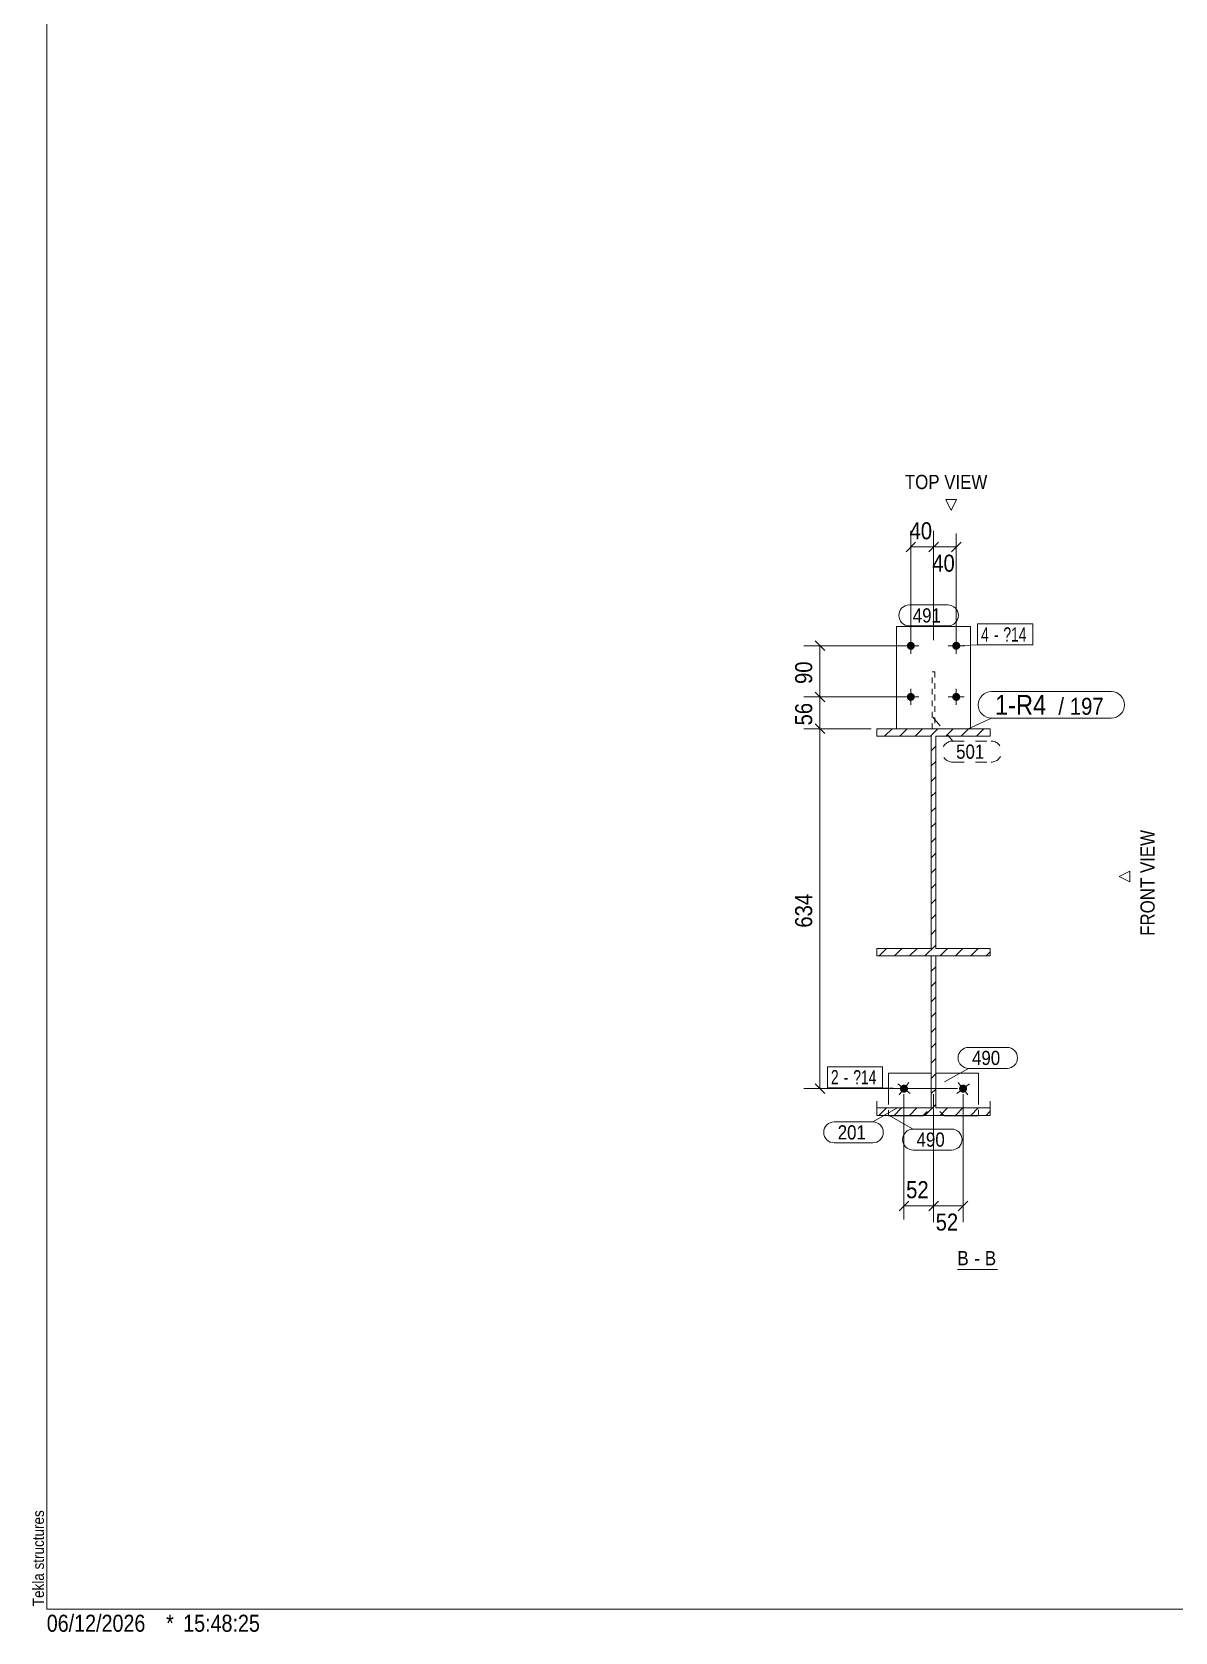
# Model space of a CAD drawing. Header units: millimetres. Extents: x 2 to 1174, y 1 to 825.
# Drawn here: x 2.4 to 203.5, y 1 to 282.6 of the extents above; entities that cross this region are included whole.
import ezdxf

# ---------------------------------------------------------------- set-up
doc = ezdxf.new("R2010")
doc.units = ezdxf.units.MM
for name, pattern in [('XKITLINE00', [0]), ('XKITLINE01', [4, 1, -1, 1, -1]), ('XKITLINE02', [4, 2, -2])]:
    doc.linetypes.add(name, pattern=pattern)
for name, color, linetype, lineweight in [('Bolt', 3, 'Continuous', 0), ('BoltMark', 7, 'Continuous', 0), ('Dimensions', 7, 'Continuous', 0), ('DrawingSheet', 5, 'Continuous', 0), ('OtherObjectType', 7, 'Continuous', 0), ('Part', 2, 'Continuous', 0), ('PartMark', 7, 'Continuous', 0)]:
    doc.layers.add(name, color=color, linetype=linetype, lineweight=lineweight)
doc.styles.add('ARIAL', font='ARIAL.TTF')
doc.styles.add('ARIAL_NARROW', font='ARIALN.TTF')

# ---------------------------------------------------------------- blocks, each defined once
blk = doc.blocks.new('*A8')
at = {"layer": 'Part', "color": 7, "linetype": 'XKITLINE00', "lineweight": 0}
for p, q in [((152.45, 158.68), (153.75, 159.98)), ((155.14, 158.68), (156.44, 159.98)), ((157.84, 158.68), (159.14, 159.98)), ((160.53, 158.68), (161.83, 159.98)), ((163.22, 158.68), (164.52, 159.98)), ((165.92, 158.68), (167.22, 159.98)), ((168.61, 158.68), (169.91, 159.98)), ((160.65, 156.11), (161.45, 156.91)), ((160.65, 153.42), (161.45, 154.22)), ((160.65, 150.72), (161.45, 151.52)), ((160.65, 148.03), (161.45, 148.83)), ((160.65, 145.34), (161.45, 146.14)), ((160.65, 142.64), (161.45, 143.44)), ((160.65, 139.95), (161.45, 140.75)), ((160.65, 137.25), (161.45, 138.05)), ((160.65, 134.56), (161.45, 135.36)), ((160.65, 131.87), (161.45, 132.67)), ((160.65, 129.17), (161.45, 129.97)), ((160.65, 126.48), (161.45, 127.28)), ((160.65, 123.78), (161.45, 124.58)), ((151.47, 119.98), (152.77, 121.28)), ((154.16, 119.98), (155.46, 121.28)), ((156.85, 119.98), (158.15, 121.28)), ((159.55, 119.98), (161.45, 121.89)), ((162.24, 119.98), (163.54, 121.28)), ((164.94, 119.98), (166.24, 121.28)), ((167.63, 119.98), (168.93, 121.28)), ((170.32, 119.98), (171.05, 120.71))]:
    blk.add_line(p, q, dxfattribs=at)
blk = doc.blocks.new('*A9')
at = {"layer": 'Part', "color": 7, "linetype": 'XKITLINE00', "lineweight": 0}
for p, q in [((160.65, 119.98), (160.65, 119.98)), ((160.65, 119.98), (160.65, 119.98)), ((160.65, 117.29), (161.45, 118.09)), ((160.65, 114.6), (161.45, 115.4)), ((160.65, 111.9), (161.45, 112.7)), ((160.65, 109.21), (161.45, 110.01)), ((160.65, 106.51), (161.45, 107.31)), ((160.65, 103.82), (161.45, 104.62)), ((160.65, 101.12), (161.45, 101.92)), ((160.65, 98.43), (161.45, 99.23)), ((160.65, 95.74), (161.45, 96.54)), ((151.44, 91.91), (152.75, 93.22)), ((154.13, 91.91), (155.44, 93.22)), ((156.83, 91.91), (158.14, 93.22)), ((159.52, 91.91), (161.45, 93.84)), ((162.22, 91.91), (163.52, 93.22)), ((164.91, 91.91), (166.22, 93.22)), ((167.6, 91.91), (168.91, 93.22)), ((170.3, 91.91), (171.05, 92.67))]:
    blk.add_line(p, q, dxfattribs=at)
blk = doc.blocks.new('*A187')
at = {"layer": 'Bolt'}
blk.add_hatch(color=3, dxfattribs=at).paths.add_polyline_path([(165.85, 97.19), (165.88, 97.21), (165.91, 97.23), (165.94, 97.24), (165.97, 97.26), (166, 97.27), (166.04, 97.28), (166.07, 97.29), (166.1, 97.3), (166.14, 97.31), (166.17, 97.31), (166.2, 97.32), (166.24, 97.32), (166.27, 97.32), (166.31, 97.32), (166.34, 97.31), (166.38, 97.31), (166.41, 97.3), (166.44, 97.29), (166.48, 97.28), (166.51, 97.27), (166.54, 97.26), (166.57, 97.24), (166.6, 97.23), (166.63, 97.21), (166.66, 97.19), (166.69, 97.17), (166.71, 97.15), (166.74, 97.12), (166.76, 97.1), (166.79, 97.07), (166.81, 97.05), (166.83, 97.02), (166.85, 96.99), (166.86, 96.96), (166.88, 96.93), (166.9, 96.9), (166.91, 96.87), (166.92, 96.84), (166.93, 96.8), (166.94, 96.77), (166.94, 96.74), (166.95, 96.7), (166.95, 96.67), (166.95, 96.63), (166.95, 96.6), (166.95, 96.56), (166.95, 96.53), (166.94, 96.5), (166.94, 96.46), (166.93, 96.43), (166.92, 96.4), (166.91, 96.36), (166.89, 96.33), (166.88, 96.3), (166.86, 96.27), (166.85, 96.24), (166.83, 96.21), (166.81, 96.19), (166.78, 96.16), (166.76, 96.13), (166.74, 96.11), (166.71, 96.09), (166.68, 96.06), (166.66, 96.04), (166.63, 96.03), (166.6, 96.01), (166.57, 95.99), (166.54, 95.98), (166.51, 95.96), (166.47, 95.95), (166.44, 95.94), (166.41, 95.93), (166.37, 95.93), (166.34, 95.92), (166.3, 95.92), (166.27, 95.92), (166.24, 95.92), (166.2, 95.92), (166.17, 95.92), (166.13, 95.93), (166.1, 95.93), (166.07, 95.94), (166.03, 95.95), (166, 95.96), (165.97, 95.98), (165.94, 95.99), (165.91, 96.01), (165.88, 96.03), (165.85, 96.05), (165.82, 96.07), (165.8, 96.09), (165.77, 96.11), (165.75, 96.14), (165.72, 96.16), (165.7, 96.19), (165.68, 96.22), (165.66, 96.24), (165.64, 96.27), (165.63, 96.3), (165.61, 96.33), (165.6, 96.37), (165.59, 96.4), (165.58, 96.43), (165.57, 96.47), (165.56, 96.5), (165.56, 96.53), (165.56, 96.57), (165.55, 96.6), (165.55, 96.64), (165.56, 96.67), (165.56, 96.7), (165.57, 96.74), (165.57, 96.77), (165.58, 96.81), (165.59, 96.84), (165.6, 96.87), (165.62, 96.9), (165.63, 96.93), (165.65, 96.96), (165.66, 96.99), (165.68, 97.02), (165.7, 97.05), (165.73, 97.08), (165.75, 97.1), (165.77, 97.13), (165.8, 97.15), (165.82, 97.17)], flags=17)
at = {"layer": 'Bolt', "color": 3, "linetype": 'XKITLINE00', "lineweight": 0}
for p, q in [((165.15, 95.76), (167.36, 97.48)), ((165.4, 97.72), (167.11, 95.51))]:
    blk.add_line(p, q, dxfattribs=at)
blk = doc.blocks.new('*A188')
at = {"layer": 'Bolt'}
blk.add_hatch(color=3, dxfattribs=at).paths.add_polyline_path([(155.4, 96.09), (155.37, 96.11), (155.35, 96.13), (155.33, 96.16), (155.3, 96.19), (155.28, 96.21), (155.26, 96.24), (155.25, 96.27), (155.23, 96.3), (155.22, 96.33), (155.2, 96.36), (155.19, 96.4), (155.18, 96.43), (155.17, 96.46), (155.17, 96.5), (155.16, 96.53), (155.16, 96.56), (155.15, 96.6), (155.15, 96.63), (155.16, 96.67), (155.16, 96.7), (155.16, 96.74), (155.17, 96.77), (155.18, 96.8), (155.19, 96.84), (155.2, 96.87), (155.21, 96.9), (155.23, 96.93), (155.24, 96.96), (155.26, 96.99), (155.28, 97.02), (155.3, 97.05), (155.32, 97.07), (155.35, 97.1), (155.37, 97.12), (155.4, 97.15), (155.42, 97.17), (155.45, 97.19), (155.48, 97.21), (155.51, 97.23), (155.54, 97.24), (155.57, 97.26), (155.6, 97.27), (155.63, 97.28), (155.67, 97.29), (155.7, 97.3), (155.73, 97.31), (155.77, 97.31), (155.8, 97.32), (155.84, 97.32), (155.87, 97.32), (155.9, 97.32), (155.94, 97.31), (155.97, 97.31), (156.01, 97.3), (156.04, 97.29), (156.07, 97.28), (156.11, 97.27), (156.14, 97.26), (156.17, 97.24), (156.2, 97.23), (156.23, 97.21), (156.26, 97.19), (156.28, 97.17), (156.31, 97.15), (156.34, 97.13), (156.36, 97.1), (156.38, 97.08), (156.41, 97.05), (156.43, 97.02), (156.45, 96.99), (156.46, 96.96), (156.48, 96.93), (156.49, 96.9), (156.51, 96.87), (156.52, 96.84), (156.53, 96.81), (156.54, 96.77), (156.54, 96.74), (156.55, 96.7), (156.55, 96.67), (156.55, 96.64), (156.55, 96.6), (156.55, 96.57), (156.55, 96.53), (156.54, 96.5), (156.54, 96.47), (156.53, 96.43), (156.52, 96.4), (156.51, 96.37), (156.5, 96.33), (156.48, 96.3), (156.46, 96.27), (156.45, 96.24), (156.43, 96.22), (156.41, 96.19), (156.39, 96.16), (156.36, 96.14), (156.34, 96.11), (156.31, 96.09), (156.29, 96.07), (156.26, 96.05), (156.23, 96.03), (156.2, 96.01), (156.17, 95.99), (156.14, 95.98), (156.11, 95.96), (156.08, 95.95), (156.04, 95.94), (156.01, 95.93), (155.98, 95.93), (155.94, 95.92), (155.91, 95.92), (155.87, 95.92), (155.84, 95.92), (155.8, 95.92), (155.77, 95.92), (155.74, 95.93), (155.7, 95.93), (155.67, 95.94), (155.64, 95.95), (155.6, 95.96), (155.57, 95.98), (155.54, 95.99), (155.51, 96.01), (155.48, 96.03), (155.45, 96.04), (155.42, 96.06)], flags=17)
at = {"layer": 'Bolt', "color": 3, "linetype": 'XKITLINE00', "lineweight": 0}
for p, q in [((156.96, 95.76), (154.75, 97.48)), ((155, 95.51), (156.71, 97.72))]:
    blk.add_line(p, q, dxfattribs=at)
blk = doc.blocks.new('*A189')
at = {"layer": 'Bolt'}
for points in [[(157.75, 174.55), (157.75, 174.51), (157.75, 174.48), (157.74, 174.45), (157.73, 174.41), (157.72, 174.38), (157.71, 174.35), (157.7, 174.32), (157.69, 174.28), (157.67, 174.25), (157.65, 174.22), (157.64, 174.19), (157.62, 174.17), (157.6, 174.14), (157.57, 174.11), (157.55, 174.09), (157.52, 174.06), (157.5, 174.04), (157.47, 174.02), (157.44, 174), (157.41, 173.98), (157.38, 173.97), (157.35, 173.95), (157.32, 173.94), (157.29, 173.92), (157.26, 173.91), (157.22, 173.9), (157.19, 173.9), (157.16, 173.89), (157.12, 173.89), (157.09, 173.88), (157.05, 173.88), (157.02, 173.88), (156.99, 173.89), (156.95, 173.89), (156.92, 173.9), (156.88, 173.9), (156.85, 173.91), (156.82, 173.92), (156.79, 173.94), (156.76, 173.95), (156.72, 173.97), (156.69, 173.98), (156.67, 174), (156.64, 174.02), (156.61, 174.04), (156.58, 174.06), (156.56, 174.09), (156.54, 174.11), (156.51, 174.14), (156.49, 174.17), (156.47, 174.19), (156.45, 174.22), (156.44, 174.25), (156.42, 174.28), (156.41, 174.32), (156.4, 174.35), (156.38, 174.38), (156.38, 174.41), (156.37, 174.45), (156.36, 174.48), (156.36, 174.51), (156.36, 174.55), (156.35, 174.58), (156.36, 174.62), (156.36, 174.65), (156.36, 174.69), (156.37, 174.72), (156.38, 174.75), (156.38, 174.79), (156.4, 174.82), (156.41, 174.85), (156.42, 174.88), (156.44, 174.91), (156.45, 174.94), (156.47, 174.97), (156.49, 175), (156.51, 175.03), (156.54, 175.05), (156.56, 175.08), (156.58, 175.1), (156.61, 175.12), (156.64, 175.15), (156.67, 175.17), (156.69, 175.18), (156.72, 175.2), (156.76, 175.22), (156.79, 175.23), (156.82, 175.24), (156.85, 175.25), (156.88, 175.26), (156.92, 175.27), (156.95, 175.28), (156.99, 175.28), (157.02, 175.28), (157.05, 175.28), (157.09, 175.28), (157.12, 175.28), (157.16, 175.28), (157.19, 175.27), (157.22, 175.26), (157.26, 175.25), (157.29, 175.24), (157.32, 175.23), (157.35, 175.22), (157.38, 175.2), (157.41, 175.18), (157.44, 175.17), (157.47, 175.15), (157.5, 175.12), (157.52, 175.1), (157.55, 175.08), (157.57, 175.05), (157.6, 175.03), (157.62, 175), (157.64, 174.97), (157.65, 174.94), (157.67, 174.91), (157.69, 174.88), (157.7, 174.85), (157.71, 174.82), (157.72, 174.79), (157.73, 174.75), (157.74, 174.72), (157.75, 174.69), (157.75, 174.65), (157.75, 174.62), (157.75, 174.58)], [(165.75, 174.55), (165.75, 174.51), (165.75, 174.48), (165.74, 174.45), (165.73, 174.41), (165.72, 174.38), (165.71, 174.35), (165.7, 174.32), (165.69, 174.28), (165.67, 174.25), (165.65, 174.22), (165.64, 174.19), (165.62, 174.17), (165.6, 174.14), (165.57, 174.11), (165.55, 174.09), (165.52, 174.06), (165.5, 174.04), (165.47, 174.02), (165.44, 174), (165.41, 173.98), (165.38, 173.97), (165.35, 173.95), (165.32, 173.94), (165.29, 173.92), (165.26, 173.91), (165.22, 173.9), (165.19, 173.9), (165.16, 173.89), (165.12, 173.89), (165.09, 173.88), (165.05, 173.88), (165.02, 173.88), (164.99, 173.89), (164.95, 173.89), (164.92, 173.9), (164.88, 173.9), (164.85, 173.91), (164.82, 173.92), (164.79, 173.94), (164.76, 173.95), (164.72, 173.97), (164.69, 173.98), (164.67, 174), (164.64, 174.02), (164.61, 174.04), (164.58, 174.06), (164.56, 174.09), (164.54, 174.11), (164.51, 174.14), (164.49, 174.17), (164.47, 174.19), (164.45, 174.22), (164.44, 174.25), (164.42, 174.28), (164.41, 174.32), (164.4, 174.35), (164.38, 174.38), (164.38, 174.41), (164.37, 174.45), (164.36, 174.48), (164.36, 174.51), (164.36, 174.55), (164.35, 174.58), (164.36, 174.62), (164.36, 174.65), (164.36, 174.69), (164.37, 174.72), (164.38, 174.75), (164.38, 174.79), (164.4, 174.82), (164.41, 174.85), (164.42, 174.88), (164.44, 174.91), (164.45, 174.94), (164.47, 174.97), (164.49, 175), (164.51, 175.03), (164.54, 175.05), (164.56, 175.08), (164.58, 175.1), (164.61, 175.12), (164.64, 175.15), (164.67, 175.17), (164.69, 175.18), (164.72, 175.2), (164.76, 175.22), (164.79, 175.23), (164.82, 175.24), (164.85, 175.25), (164.88, 175.26), (164.92, 175.27), (164.95, 175.28), (164.99, 175.28), (165.02, 175.28), (165.05, 175.28), (165.09, 175.28), (165.12, 175.28), (165.16, 175.28), (165.19, 175.27), (165.22, 175.26), (165.26, 175.25), (165.29, 175.24), (165.32, 175.23), (165.35, 175.22), (165.38, 175.2), (165.41, 175.18), (165.44, 175.17), (165.47, 175.15), (165.5, 175.12), (165.52, 175.1), (165.55, 175.08), (165.57, 175.05), (165.6, 175.03), (165.62, 175), (165.64, 174.97), (165.65, 174.94), (165.67, 174.91), (165.69, 174.88), (165.7, 174.85), (165.71, 174.82), (165.72, 174.79), (165.73, 174.75), (165.74, 174.72), (165.75, 174.69), (165.75, 174.65), (165.75, 174.62), (165.75, 174.58)], [(157.75, 165.55), (157.75, 165.51), (157.75, 165.48), (157.74, 165.45), (157.73, 165.41), (157.72, 165.38), (157.71, 165.35), (157.7, 165.32), (157.69, 165.28), (157.67, 165.25), (157.65, 165.22), (157.64, 165.19), (157.62, 165.17), (157.6, 165.14), (157.57, 165.11), (157.55, 165.09), (157.52, 165.06), (157.5, 165.04), (157.47, 165.02), (157.44, 165), (157.41, 164.98), (157.38, 164.97), (157.35, 164.95), (157.32, 164.94), (157.29, 164.92), (157.26, 164.91), (157.22, 164.9), (157.19, 164.9), (157.16, 164.89), (157.12, 164.89), (157.09, 164.88), (157.05, 164.88), (157.02, 164.88), (156.99, 164.89), (156.95, 164.89), (156.92, 164.9), (156.88, 164.9), (156.85, 164.91), (156.82, 164.92), (156.79, 164.94), (156.76, 164.95), (156.72, 164.97), (156.69, 164.98), (156.67, 165), (156.64, 165.02), (156.61, 165.04), (156.58, 165.06), (156.56, 165.09), (156.54, 165.11), (156.51, 165.14), (156.49, 165.17), (156.47, 165.19), (156.45, 165.22), (156.44, 165.25), (156.42, 165.28), (156.41, 165.32), (156.4, 165.35), (156.38, 165.38), (156.38, 165.41), (156.37, 165.45), (156.36, 165.48), (156.36, 165.51), (156.36, 165.55), (156.35, 165.58), (156.36, 165.62), (156.36, 165.65), (156.36, 165.69), (156.37, 165.72), (156.38, 165.75), (156.38, 165.79), (156.4, 165.82), (156.41, 165.85), (156.42, 165.88), (156.44, 165.91), (156.45, 165.94), (156.47, 165.97), (156.49, 166), (156.51, 166.03), (156.54, 166.05), (156.56, 166.08), (156.58, 166.1), (156.61, 166.12), (156.64, 166.15), (156.67, 166.17), (156.69, 166.18), (156.72, 166.2), (156.76, 166.22), (156.79, 166.23), (156.82, 166.24), (156.85, 166.25), (156.88, 166.26), (156.92, 166.27), (156.95, 166.28), (156.99, 166.28), (157.02, 166.28), (157.05, 166.28), (157.09, 166.28), (157.12, 166.28), (157.16, 166.28), (157.19, 166.27), (157.22, 166.26), (157.26, 166.25), (157.29, 166.24), (157.32, 166.23), (157.35, 166.22), (157.38, 166.2), (157.41, 166.18), (157.44, 166.17), (157.47, 166.15), (157.5, 166.12), (157.52, 166.1), (157.55, 166.08), (157.57, 166.05), (157.6, 166.03), (157.62, 166), (157.64, 165.97), (157.65, 165.94), (157.67, 165.91), (157.69, 165.88), (157.7, 165.85), (157.71, 165.82), (157.72, 165.79), (157.73, 165.75), (157.74, 165.72), (157.75, 165.69), (157.75, 165.65), (157.75, 165.62), (157.75, 165.58)], [(165.75, 165.55), (165.75, 165.51), (165.75, 165.48), (165.74, 165.45), (165.73, 165.41), (165.72, 165.38), (165.71, 165.35), (165.7, 165.32), (165.69, 165.28), (165.67, 165.25), (165.65, 165.22), (165.64, 165.19), (165.62, 165.17), (165.6, 165.14), (165.57, 165.11), (165.55, 165.09), (165.52, 165.06), (165.5, 165.04), (165.47, 165.02), (165.44, 165), (165.41, 164.98), (165.38, 164.97), (165.35, 164.95), (165.32, 164.94), (165.29, 164.92), (165.26, 164.91), (165.22, 164.9), (165.19, 164.9), (165.16, 164.89), (165.12, 164.89), (165.09, 164.88), (165.05, 164.88), (165.02, 164.88), (164.99, 164.89), (164.95, 164.89), (164.92, 164.9), (164.88, 164.9), (164.85, 164.91), (164.82, 164.92), (164.79, 164.94), (164.76, 164.95), (164.72, 164.97), (164.69, 164.98), (164.67, 165), (164.64, 165.02), (164.61, 165.04), (164.58, 165.06), (164.56, 165.09), (164.54, 165.11), (164.51, 165.14), (164.49, 165.17), (164.47, 165.19), (164.45, 165.22), (164.44, 165.25), (164.42, 165.28), (164.41, 165.32), (164.4, 165.35), (164.38, 165.38), (164.38, 165.41), (164.37, 165.45), (164.36, 165.48), (164.36, 165.51), (164.36, 165.55), (164.35, 165.58), (164.36, 165.62), (164.36, 165.65), (164.36, 165.69), (164.37, 165.72), (164.38, 165.75), (164.38, 165.79), (164.4, 165.82), (164.41, 165.85), (164.42, 165.88), (164.44, 165.91), (164.45, 165.94), (164.47, 165.97), (164.49, 166), (164.51, 166.03), (164.54, 166.05), (164.56, 166.08), (164.58, 166.1), (164.61, 166.12), (164.64, 166.15), (164.67, 166.17), (164.69, 166.18), (164.72, 166.2), (164.76, 166.22), (164.79, 166.23), (164.82, 166.24), (164.85, 166.25), (164.88, 166.26), (164.92, 166.27), (164.95, 166.28), (164.99, 166.28), (165.02, 166.28), (165.05, 166.28), (165.09, 166.28), (165.12, 166.28), (165.16, 166.28), (165.19, 166.27), (165.22, 166.26), (165.26, 166.25), (165.29, 166.24), (165.32, 166.23), (165.35, 166.22), (165.38, 166.2), (165.41, 166.18), (165.44, 166.17), (165.47, 166.15), (165.5, 166.12), (165.52, 166.1), (165.55, 166.08), (165.57, 166.05), (165.6, 166.03), (165.62, 166), (165.64, 165.97), (165.65, 165.94), (165.67, 165.91), (165.69, 165.88), (165.7, 165.85), (165.71, 165.82), (165.72, 165.79), (165.73, 165.75), (165.74, 165.72), (165.75, 165.69), (165.75, 165.65), (165.75, 165.62), (165.75, 165.58)]]:
    blk.add_hatch(color=3, dxfattribs=at).paths.add_polyline_path(points, flags=17)
at = {"layer": 'Bolt', "color": 3, "linetype": 'XKITLINE00', "lineweight": 0}
for p, q in [((157.05, 175.98), (157.05, 173.18)), ((165.05, 175.98), (165.05, 173.18)), ((158.45, 174.58), (155.65, 174.58)), ((166.45, 174.58), (163.65, 174.58)), ((157.05, 166.98), (157.05, 164.18)), ((165.05, 166.98), (165.05, 164.18)), ((158.45, 165.58), (155.65, 165.58)), ((166.45, 165.58), (163.65, 165.58))]:
    blk.add_line(p, q, dxfattribs=at)
blk = doc.blocks.new('*A190')
at = {"layer": 'Part', "color": 2, "linetype": 'XKITLINE00', "lineweight": 0}
for p, q in [((151.05, 159.98), (171.05, 159.98)), ((151.05, 158.68), (151.05, 159.98)), ((160.65, 158.68), (151.05, 158.68)), ((160.65, 121.28), (160.65, 158.68)), ((171.05, 158.68), (161.45, 158.68)), ((161.45, 158.68), (161.45, 121.28)), ((171.05, 159.98), (171.05, 158.68)), ((151.05, 119.98), (151.05, 121.28)), ((151.05, 121.28), (160.65, 121.28)), ((161.45, 121.28), (171.05, 121.28)), ((171.05, 121.28), (171.05, 119.98)), ((171.05, 119.98), (151.05, 119.98))]:
    blk.add_line(p, q, dxfattribs=at)
blk = doc.blocks.new('*A191')
at = {"layer": 'Part', "color": 2, "linetype": 'XKITLINE00', "lineweight": 0}
for p, q in [((161.45, 99.32), (168.95, 99.32)), ((168.95, 93.81), (168.95, 99.32)), ((162.95, 91.82), (162.86, 91.91)), ((168.95, 91.82), (162.95, 91.82)), ((168.95, 91.82), (168.95, 91.91))]:
    blk.add_line(p, q, dxfattribs=at)
at = {"layer": 'Part', "color": 7, "linetype": 'XKITLINE01', "lineweight": 0}
for p, q in [((161.45, 93.32), (161.45, 99.32)), ((162.86, 91.91), (161.45, 93.32)), ((168.95, 91.91), (168.95, 93.81))]:
    blk.add_line(p, q, dxfattribs=at)
blk = doc.blocks.new('*A192')
at = {"layer": 'Part', "color": 2, "linetype": 'XKITLINE00', "lineweight": 0}
for p, q in [((160.65, 99.32), (153.15, 99.32)), ((153.15, 93.81), (153.15, 99.32)), ((153.15, 91.91), (153.15, 91.82)), ((153.15, 91.82), (159.15, 91.82)), ((159.15, 91.82), (159.25, 91.91))]:
    blk.add_line(p, q, dxfattribs=at)
at = {"layer": 'Part', "color": 7, "linetype": 'XKITLINE01', "lineweight": 0}
for p, q in [((160.65, 93.32), (160.65, 99.32)), ((153.15, 91.82), (153.15, 93.81)), ((159.25, 91.91), (160.65, 93.32))]:
    blk.add_line(p, q, dxfattribs=at)
blk = doc.blocks.new('*A193')
at = {"layer": 'Part', "color": 7, "linetype": 'XKITLINE01', "lineweight": 0}
for p, q in [((160.8, 159.98), (160.8, 169.98)), ((160.8, 169.98), (161.3, 169.98)), ((161.3, 169.98), (161.3, 159.98)), ((161.3, 159.98), (160.8, 159.98))]:
    blk.add_line(p, q, dxfattribs=at)
blk = doc.blocks.new('*A194')
at = {"layer": 'Part', "color": 2, "linetype": 'XKITLINE00', "lineweight": 0}
for p, q in [((154.55, 159.98), (154.55, 177.98)), ((154.55, 177.98), (167.55, 177.98)), ((167.55, 159.98), (167.55, 177.98))]:
    blk.add_line(p, q, dxfattribs=at)
at = {"layer": 'Part', "color": 7, "linetype": 'XKITLINE01', "lineweight": 0}
blk.add_line((154.55, 159.98), (167.55, 159.98), dxfattribs=at)
blk = doc.blocks.new('*A195')
at = {"layer": 'Part', "color": 2, "linetype": 'XKITLINE00', "lineweight": 0}
for p, q in [((160.65, 119.98), (161.45, 119.98)), ((160.65, 93.22), (160.65, 119.98)), ((161.45, 119.98), (161.45, 93.22)), ((151.05, 91.91), (151.05, 94.41)), ((151.05, 93.22), (160.65, 93.22)), ((161.45, 93.22), (171.05, 93.22)), ((171.05, 94.41), (171.05, 91.91)), ((171.05, 91.91), (151.05, 91.91))]:
    blk.add_line(p, q, dxfattribs=at)
blk = doc.blocks.new('*A213')
at = {"layer": 'DrawingSheet', "color": 5, "linetype": 'XKITLINE00', "lineweight": 0}
for p, q in [((5, 825), (5, 5)), ((5, 5), (1174, 5))]:
    blk.add_line(p, q, dxfattribs=at)
at = {"layer": 'DrawingSheet', "color": 5, "style": 'ARIAL', "width": 0.85}
blk.add_text('Tekla structures', height=2, rotation=90, dxfattribs=at).set_placement((4.5, 5.5))
blk = doc.blocks.new('*A220')
at = {"layer": 'OtherObjectType', "color": 7, "style": 'ARIAL_NARROW', "width": 1.008832}
for s, p in [('06/12/2026', (4.99, 1)), ('*', (26, 1)), ('15:48:25', (29, 1))]:
    blk.add_text(s, height=3, dxfattribs=at).set_placement(p)
blk = doc.blocks.new('*A438')
at = {"layer": 'Dimensions', "color": 7, "linetype": 'XKITLINE00', "lineweight": 0}
for p, q in [((140.21, 160.83), (141.9, 159.13)), ((150.05, 159.98), (138.2, 159.98)), ((141.05, 96.62), (141.05, 159.98)), ((165.25, 96.62), (138.2, 96.62)), ((140.21, 97.47), (141.9, 95.77))]:
    blk.add_line(p, q, dxfattribs=at)
at = {"layer": 'Dimensions', "color": 3}
for p in [(141.05, 159.98), (141.05, 96.62)]:
    blk.add_point(p, dxfattribs=at)
at = {"layer": 'Dimensions', "color": 3, "style": 'ARIAL', "width": 0.85}
blk.add_text('634', height=3, rotation=90.0002, dxfattribs=at).set_placement((139.7, 124.96))
blk = doc.blocks.new('*A439')
at = {"layer": 'Dimensions', "color": 7, "linetype": 'XKITLINE00', "lineweight": 0}
for p, q in [((140.21, 166.43), (141.9, 164.73)), ((156.05, 165.58), (138.2, 165.58)), ((141.05, 159.98), (141.05, 165.58)), ((140.21, 160.83), (141.9, 159.13)), ((150.05, 159.98), (138.2, 159.98))]:
    blk.add_line(p, q, dxfattribs=at)
at = {"layer": 'Dimensions', "color": 3}
for p in [(141.05, 165.58), (141.05, 159.98)]:
    blk.add_point(p, dxfattribs=at)
at = {"layer": 'Dimensions', "color": 3, "style": 'ARIAL', "width": 0.85}
blk.add_text('56', height=3, rotation=90.0002, dxfattribs=at).set_placement((139.7, 160.56))
blk = doc.blocks.new('*A440')
at = {"layer": 'Dimensions', "color": 7, "linetype": 'XKITLINE00', "lineweight": 0}
for p, q in [((140.21, 175.43), (141.9, 173.73)), ((156.05, 174.58), (138.2, 174.58)), ((141.05, 165.58), (141.05, 174.58)), ((140.21, 166.43), (141.9, 164.73)), ((156.05, 165.58), (138.2, 165.58))]:
    blk.add_line(p, q, dxfattribs=at)
at = {"layer": 'Dimensions', "color": 3}
for p in [(141.05, 174.58), (141.05, 165.58)]:
    blk.add_point(p, dxfattribs=at)
at = {"layer": 'Dimensions', "color": 3, "style": 'ARIAL', "width": 0.85}
blk.add_text('90', height=3, rotation=90.0002, dxfattribs=at).set_placement((139.7, 167.86))
blk = doc.blocks.new('*A441')
at = {"layer": 'Dimensions', "color": 7, "linetype": 'XKITLINE00', "lineweight": 0}
for p, q in [((155.85, 95.62), (155.85, 73.58)), ((161.05, 95.62), (161.05, 73.58)), ((156.7, 76.83), (155.01, 75.13)), ((161.9, 76.83), (160.21, 75.13)), ((155.85, 75.98), (161.05, 75.98))]:
    blk.add_line(p, q, dxfattribs=at)
at = {"layer": 'Dimensions', "color": 3}
for p in [(155.85, 75.98), (161.05, 75.98)]:
    blk.add_point(p, dxfattribs=at)
at = {"layer": 'Dimensions', "color": 3, "style": 'ARIAL', "width": 0.85}
blk.add_text('52', height=3, dxfattribs=at).set_placement((156.23, 77.33))
blk = doc.blocks.new('*A442')
at = {"layer": 'Dimensions', "color": 7, "linetype": 'XKITLINE00', "lineweight": 0}
for p, q in [((161.05, 95.62), (161.05, 73.13)), ((166.25, 95.62), (166.25, 73.13)), ((161.9, 76.83), (160.21, 75.13)), ((167.1, 76.83), (165.41, 75.13)), ((161.05, 75.98), (166.25, 75.98))]:
    blk.add_line(p, q, dxfattribs=at)
at = {"layer": 'Dimensions', "color": 3}
for p in [(161.05, 75.98), (166.25, 75.98)]:
    blk.add_point(p, dxfattribs=at)
at = {"layer": 'Dimensions', "color": 3, "style": 'ARIAL', "width": 0.85}
blk.add_text('52', height=3, dxfattribs=at).set_placement((161.43, 71.63))
blk = doc.blocks.new('*A443')
at = {"layer": 'Dimensions', "color": 7, "linetype": 'XKITLINE00', "lineweight": 0}
for p, q in [((157.05, 175.58), (157.05, 194.83)), ((161.05, 175.58), (161.05, 194.83)), ((157.9, 192.83), (156.21, 191.13)), ((157.05, 191.98), (161.05, 191.98)), ((161.9, 192.83), (160.21, 191.13))]:
    blk.add_line(p, q, dxfattribs=at)
at = {"layer": 'Dimensions', "color": 3}
for p in [(157.05, 191.98), (161.05, 191.98)]:
    blk.add_point(p, dxfattribs=at)
at = {"layer": 'Dimensions', "color": 3, "style": 'ARIAL', "width": 0.85}
blk.add_text('40', height=3, dxfattribs=at).set_placement((156.83, 193.33))
blk = doc.blocks.new('*A444')
at = {"layer": 'Dimensions', "color": 7, "linetype": 'XKITLINE00', "lineweight": 0}
for p, q in [((161.05, 175.58), (161.05, 194.38)), ((165.05, 175.58), (165.05, 194.38)), ((161.9, 192.83), (160.21, 191.13)), ((161.05, 191.98), (165.05, 191.98)), ((165.9, 192.83), (164.21, 191.13))]:
    blk.add_line(p, q, dxfattribs=at)
at = {"layer": 'Dimensions', "color": 3}
for p in [(161.05, 191.98), (165.05, 191.98)]:
    blk.add_point(p, dxfattribs=at)
at = {"layer": 'Dimensions', "color": 3, "style": 'ARIAL', "width": 0.85}
blk.add_text('40', height=3, dxfattribs=at).set_placement((160.83, 187.63))
blk = doc.blocks.new('*A445')
at = {"layer": 'BoltMark', "color": 7, "linetype": 'XKITLINE00', "lineweight": 0}
for p, q in [((168.82, 178.43), (178.51, 178.43)), ((168.82, 174.73), (168.82, 178.43)), ((178.51, 174.73), (178.51, 178.43)), ((165.05, 174.58), (168.82, 174.73)), ((168.82, 174.73), (178.51, 174.73))]:
    blk.add_line(p, q, dxfattribs=at)
at = {"layer": 'BoltMark', "color": 3, "style": 'ARIAL_NARROW', "width": 0.85}
for s, p in [('4', (169.42, 175.33)), ('?14', (173.35, 175.33)), ('-', (171.69, 175.33))]:
    blk.add_text(s, height=2.5, dxfattribs=at).set_placement(p)
blk = doc.blocks.new('*A446')
at = {"layer": 'BoltMark', "color": 7, "linetype": 'XKITLINE00', "lineweight": 0}
for p, q in [((142.4, 100.47), (152.09, 100.47)), ((142.4, 96.77), (142.4, 100.47)), ((152.09, 96.77), (152.09, 100.47)), ((142.4, 96.77), (152.09, 96.77)), ((155.85, 96.62), (152.09, 96.77))]:
    blk.add_line(p, q, dxfattribs=at)
at = {"layer": 'BoltMark', "color": 3, "style": 'ARIAL_NARROW', "width": 0.85}
for s, p in [('2', (143, 97.37)), ('?14', (146.93, 97.37)), ('-', (145.27, 97.37))]:
    blk.add_text(s, height=2.5, dxfattribs=at).set_placement(p)
blk = doc.blocks.new('*A447')
at = {"layer": 'PartMark', "color": 7, "linetype": 'XKITLINE00', "lineweight": 0}
for p, q in [((154.6, 93.16), (150.36, 90.77)), ((143.59, 90.77), (150.36, 90.77)), ((143.59, 87.07), (150.36, 87.07))]:
    blk.add_line(p, q, dxfattribs=at)
for centre, start, end in [((143.59, 88.92), 90, 270), ((150.36, 88.92), 270, 90)]:
    blk.add_arc(centre, 1.85, start, end, dxfattribs=at)
at = {"layer": 'PartMark', "color": 3, "style": 'ARIAL', "width": 0.85}
blk.add_text('201', height=2.5, dxfattribs=at).set_placement((144.19, 87.67))
blk = doc.blocks.new('*A448')
at = {"layer": 'PartMark', "color": 7, "linetype": 'XKITLINE00', "lineweight": 0}
for p, q in [((156.8, 181.78), (163.57, 181.78)), ((156.8, 178.08), (163.57, 178.08))]:
    blk.add_line(p, q, dxfattribs=at)
for centre, start, end in [((156.8, 179.93), 90, 270), ((163.57, 179.93), 270, 90)]:
    blk.add_arc(centre, 1.85, start, end, dxfattribs=at)
at = {"layer": 'PartMark', "color": 3, "style": 'ARIAL', "width": 0.85}
blk.add_text('491', height=2.5, dxfattribs=at).set_placement((157.4, 178.68))
blk = doc.blocks.new('*A449')
at = {"layer": 'PartMark', "color": 7, "linetype": 'XKITLINE02', "lineweight": 0}
for p, q in [((160.93, 162.01), (164.43, 157.8)), ((164.43, 157.8), (171.2, 157.8)), ((164.43, 154.1), (171.2, 154.1))]:
    blk.add_line(p, q, dxfattribs=at)
for centre, start, end in [((164.43, 155.95), 90, 270), ((171.2, 155.95), 270, 90)]:
    blk.add_arc(centre, 1.85, start, end, dxfattribs=at)
at = {"layer": 'PartMark', "color": 3, "style": 'ARIAL', "width": 0.85}
blk.add_text('501', height=2.5, dxfattribs=at).set_placement((165.03, 154.7))
blk = doc.blocks.new('*A450')
at = {"layer": 'PartMark', "color": 7, "linetype": 'XKITLINE00', "lineweight": 0}
for p, q in [((153.23, 91.89), (157.47, 89.5)), ((157.47, 89.5), (164.23, 89.5)), ((157.47, 85.8), (164.23, 85.8))]:
    blk.add_line(p, q, dxfattribs=at)
for centre, start, end in [((157.47, 87.65), 90, 270), ((164.23, 87.65), 270, 90)]:
    blk.add_arc(centre, 1.85, start, end, dxfattribs=at)
at = {"layer": 'PartMark', "color": 3, "style": 'ARIAL', "width": 0.85}
blk.add_text('490', height=2.5, dxfattribs=at).set_placement((158.07, 86.4))
blk = doc.blocks.new('*A451')
at = {"layer": 'PartMark', "color": 7, "linetype": 'XKITLINE00', "lineweight": 0}
for p, q in [((167.23, 103.88), (173.99, 103.88)), ((162.98, 97.79), (167.23, 100.18)), ((167.23, 100.18), (173.99, 100.18))]:
    blk.add_line(p, q, dxfattribs=at)
for centre, start, end in [((167.23, 102.03), 90, 270), ((173.99, 102.03), 270, 90)]:
    blk.add_arc(centre, 1.85, start, end, dxfattribs=at)
at = {"layer": 'PartMark', "color": 3, "style": 'ARIAL', "width": 0.85}
blk.add_text('490', height=2.5, dxfattribs=at).set_placement((167.83, 100.78))
blk = doc.blocks.new('*A452')
at = {"layer": 'PartMark', "color": 7, "linetype": 'XKITLINE00', "lineweight": 0}
for p, q in [((171.27, 166.53), (192.32, 166.53)), ((167.03, 159.93), (171.27, 161.83)), ((171.27, 161.83), (192.32, 161.83))]:
    blk.add_line(p, q, dxfattribs=at)
for centre, start, end in [((171.27, 164.18), 90, 270), ((192.32, 164.18), 270, 90)]:
    blk.add_arc(centre, 2.35, start, end, dxfattribs=at)
at = {"layer": 'PartMark', "color": 1, "style": 'ARIAL', "width": 0.85}
blk.add_text('1-R4', height=3.5, dxfattribs=at).set_placement((171.87, 162.43))
at = {"layer": 'PartMark', "color": 3, "style": 'ARIAL', "width": 0.85}
for s, p in [('/', (183.03, 162.43)), ('197', (185.05, 162.43))]:
    blk.add_text(s, height=3, dxfattribs=at).set_placement(p)
blk = doc.blocks.new('*A453')
at = {"layer": 'OtherObjectType', "color": 7, "linetype": 'XKITLINE00', "lineweight": 0}
for p, q in [((164.16, 198.43), (163.22, 200.31)), ((163.22, 200.31), (165.1, 200.31)), ((165.1, 200.31), (164.16, 198.43)), ((164.16, 198.43), (164.16, 198.43)), ((193.72, 133.98), (195.6, 134.92)), ((195.6, 133.05), (193.72, 133.98)), ((193.72, 133.98), (193.72, 133.98)), ((195.6, 134.92), (195.6, 133.05)), ((165.26, 64.78), (172.32, 64.78))]:
    blk.add_line(p, q, dxfattribs=at)
at = {"layer": 'OtherObjectType', "color": 7, "style": 'ARIAL', "width": 0.85}
for s, p in [('TOP VIEW', (156.01, 202.18)), ('B', (165.26, 65.53)), ('B', (170.09, 65.53)), ('-', (168.23, 65.53))]:
    blk.add_text(s, height=2.5, dxfattribs=at).set_placement(p)
blk.add_text('FRONT VIEW', height=2.5, rotation=90, dxfattribs=at).set_placement((199.97, 123.52))

msp = doc.modelspace()

# ---------------------------------------------------------------- block references
at = {"lineweight": 0}
for name in ['*A213', '*A443', '*A444', '*A448', '*A194', '*A445', '*A440', '*A189', '*A193', '*A439', '*A452', '*A438', '*A449', '*A190', '*A8', '*A195', '*A9', '*A451', '*A446', '*A192', '*A191', '*A188', '*A187', '*A447', '*A441', '*A442', '*A450', '*A220']:
    msp.add_blockref(name, (0, 0), dxfattribs=at)
at = {"layer": 'OtherObjectType', "lineweight": 0}
msp.add_blockref('*A453', (0, 0), dxfattribs=at)

doc.saveas('drawing.dxf')
